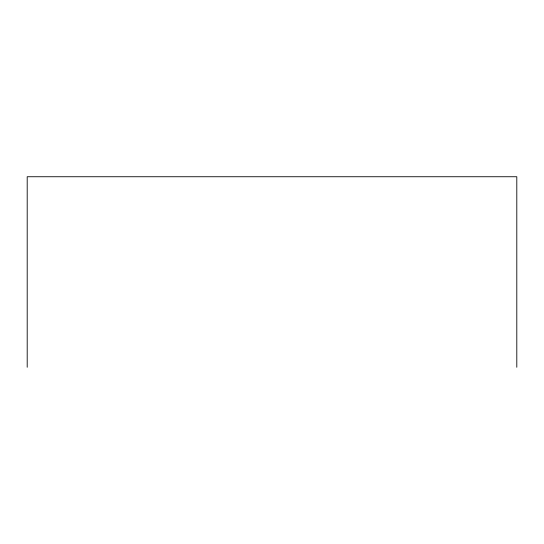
<?xml version="1.0" encoding="UTF-8"?>
<svg xmlns="http://www.w3.org/2000/svg" width="544" height="544" viewBox="0 0 544 544"><rect width="100%" height="100%" fill="white"/><g stroke="black" fill="none" stroke-linecap="round" stroke-linejoin="round"><path stroke-width="0.82" d="M516.8 367.261L516.8 176.739L27.2 176.739L27.2 367.261"/></g></svg>
